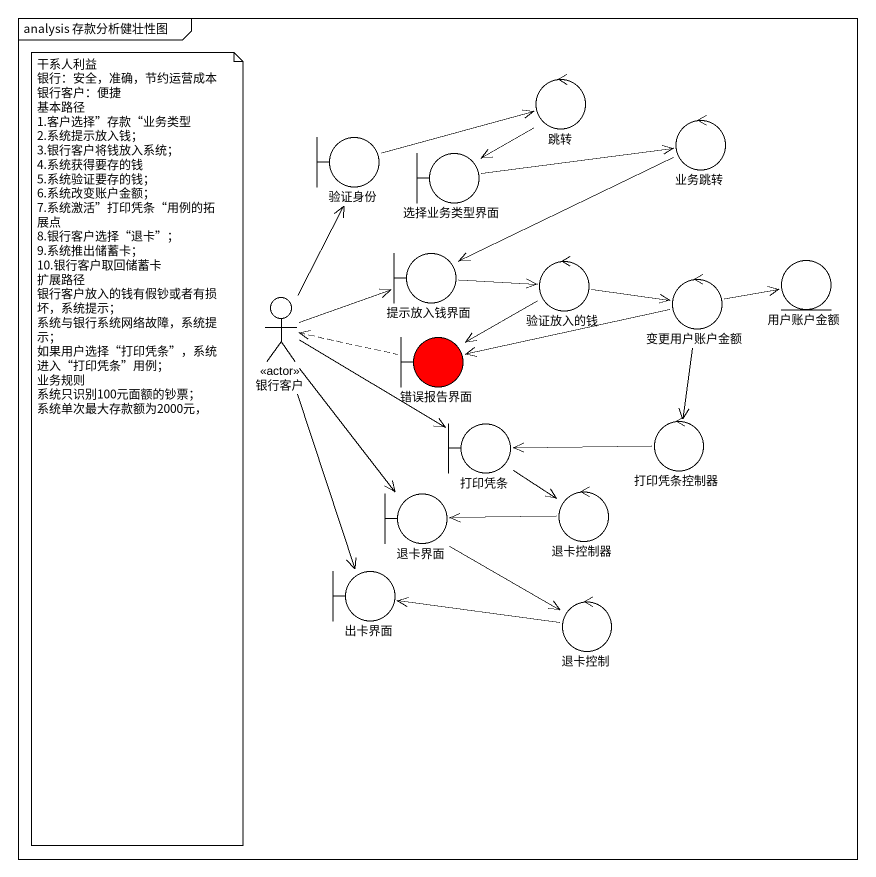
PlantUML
@startuml
mainframe analysis 存款分析健壮性图
control 跳转
boundary 验证身份
boundary 选择业务类型界面
control 业务跳转
boundary 提示放入钱界面
control 验证放入的钱
entity 用户账户金额
actor 银行客户 <<actor>>
control 变更用户账户金额
boundary 错误报告界面 #FF0000
boundary 打印凭条
control 打印凭条控制器
boundary 退卡界面
control 退卡控制器
boundary 出卡界面
control 退卡控制
跳转 --> 选择业务类型界面
验证身份 -right-> 跳转
选择业务类型界面 -right-> 业务跳转
业务跳转 -left-> 提示放入钱界面
提示放入钱界面 -right-> 验证放入的钱
验证放入的钱 -right-> 变更用户账户金额
验证放入的钱 --> 错误报告界面
银行客户 -up-> 验证身份
银行客户 -right-> 提示放入钱界面
银行客户 <.right. 错误报告界面
银行客户 -right-> 打印凭条
银行客户 --> 退卡界面
银行客户 --> 出卡界面
变更用户账户金额 -right-> 用户账户金额
变更用户账户金额 -left-> 错误报告界面
变更用户账户金额 --> 打印凭条控制器
打印凭条 <-right- 打印凭条控制器
打印凭条 --> 退卡控制器
退卡界面 --> 退卡控制
退卡控制器 -left-> 退卡界面
退卡控制 -left-> 出卡界面
note as N1
  干系人利益
  银行：安全，准确，节约运营成本
  银行客户：便捷
  基本路径
  1.客户选择”存款“业务类型
  2.系统提示放入钱；
  3.银行客户将钱放入系统；
  4.系统获得要存的钱
  5.系统验证要存的钱；
  6.系统改变账户金额；
  7.系统激活”打印凭条“用例的拓展点
  8.银行客户选择“退卡”；
  9.系统推出储蓄卡；
  10.银行客户取回储蓄卡
  扩展路径
  银行客户放入的钱有假钞或者有损坏，系统提示；
  系统与银行系统网络故障，系统提示；
  如果用户选择“打印凭条”，系统进入“打印凭条”用例；
  业务规则
  系统只识别100元面额的钞票；
  系统单次最大存款额为2000元，
end note
@enduml
